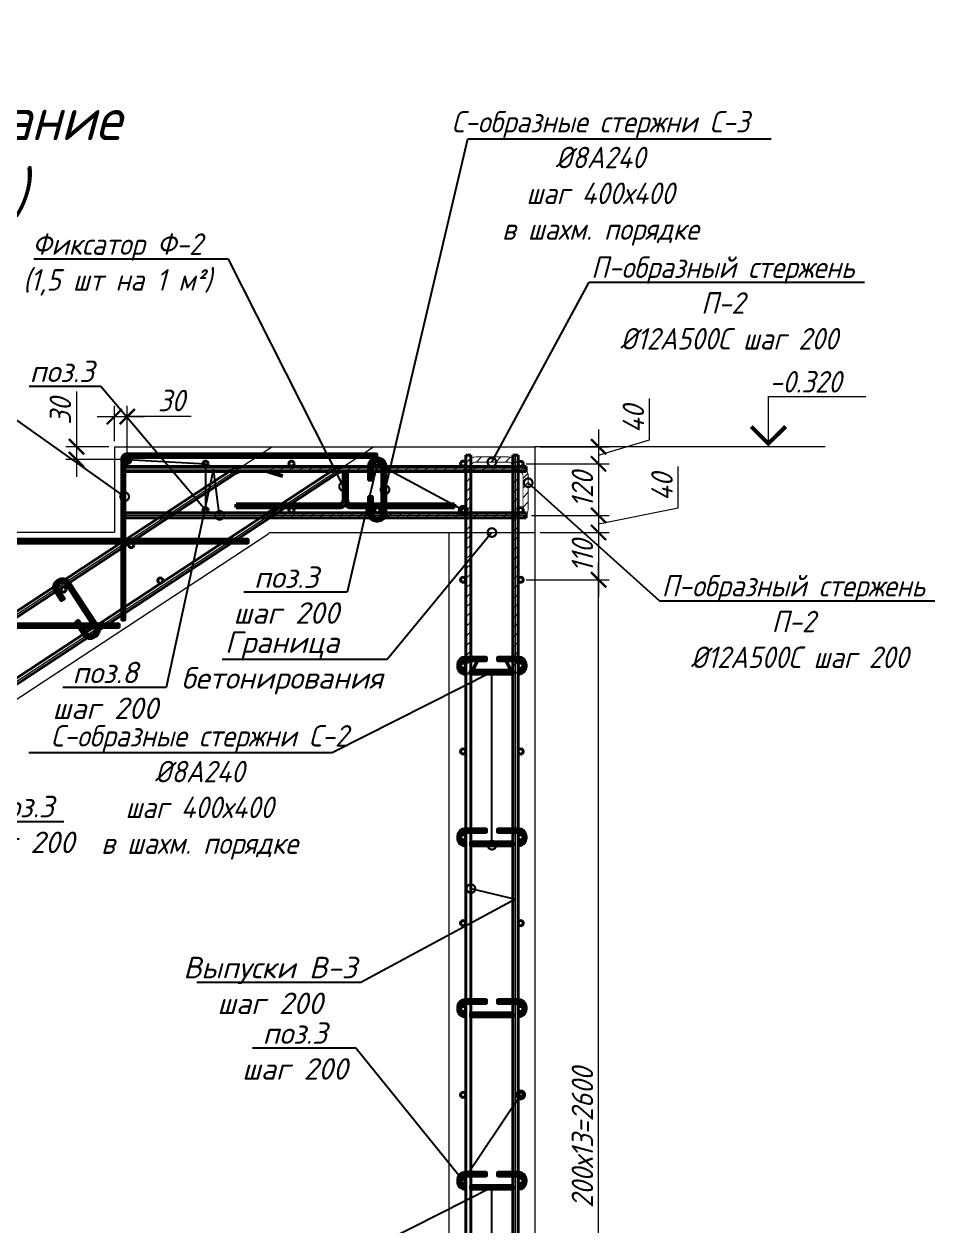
# Model space of a CAD drawing. Header units: millimetres. Extents: x 504091 to 2165846, y 135022 to 442887.
# Drawn here: x 1278577 to 1280698, y 236261 to 239061 of the extents above; entities that cross this region are included whole.
import ezdxf
from ezdxf import colors
from ezdxf.entities.mleader import LeaderData, LeaderLine
from ezdxf.math import Vec2, Vec3

# ---------------------------------------------------------------- set-up
doc = ezdxf.new("R2010")
doc.units = ezdxf.units.MM
doc.layers.get('Defpoints').update_dxf_attribs({"color": 255})
doc.layers.add('!Defpoints', color=255, linetype='Continuous', lineweight=5, plot=False)
for name, color, linetype, lineweight in [('Аннотация', 7, 'Continuous', 9), ('Арматура 12', 26, 'Continuous', 50), ('К_Арматура 8', 134, 'Continuous', 50), ('КР_Арматура 12', 174, 'Continuous', 40), ('Монолит тонкий', 204, 'Continuous', 9), ('Размер', 7, 'Continuous', 13), ('размеры', 7, 'Continuous', 9), ('Размеры КР', 164, 'Continuous', 9)]:
    doc.layers.add(name, color=color, linetype=linetype, lineweight=lineweight)
doc.layers.add('Контур', color=7, linetype='Continuous')
doc.styles.add('GOST 2.304_new', font='isocpeur.ttf', dxfattribs={"width": 0.9, "oblique": 15})
doc.linetypes.add('зигзаг', pattern='A,0.00254,-5.08,[131,ltypeshp.shx,S=5.08,R=0,X=-5.08,Y=0],-10.16,[131,ltypeshp.shx,S=5.08,R=180,X=5.08,Y=0],-5.08', length=20.32254)
doc.dimstyles.new('SPDS 1_20', dxfattribs={"dimscale": 20, "dimtxt": 2.5, "dimasz": 1.77, "dimexe": 1.25, "dimexo": 0.625, "dimtad": 1, "dimdec": 0, "dimrnd": 0.001, "dimtxsty": 'GOST 2.304_new', "dimblk": 'ARCHTICK', "dimcen": 2.5, "dimdle": 2, "dimclrt": 256, "dimadec": 0, "dimazin": 2, "dimtfac": 0.75, "dimtdec": 0, "dimtmove": 1, "dimatfit": 3, "dimfxl": 0, "dimtolj": 1, "dimlwd": 9, "dimlwe": 9, "dimarcsym": 0})

# ---------------------------------------------------------------- blocks, each defined once
blk = doc.blocks.new('_DotSmall')
at = {"color": 0, "linetype": 'ByBlock', "lineweight": 35, "const_width": 0.5}
blk.add_lwpolyline([(-0.0625, 0, 1), (0.0625, 0, 1)], format="xyb", close=True, dxfattribs=at)
blk = doc.blocks.new('_ArchTick')
at = {"color": 0, "linetype": 'ByBlock', "const_width": 0.15}
blk.add_lwpolyline([(-0.5, -0.5), (0.5, 0.5)], dxfattribs=at)
blk = doc.blocks.new('*D2934')
at = {"layer": 'Defpoints', "color": 0, "lineweight": 20, "transparency": 16777216}
for p in [(1278817.1, 238146.3), (1278787.1, 238076.3), (1278817.1, 238046.3)]:
    blk.add_point(p, dxfattribs=at)
at = {"layer": 'Контур', "color": 0, "lineweight": 9, "transparency": 16777216}
for p, q in [((1278787.1, 238088.8), (1278787.1, 238171.3)), ((1278817.1, 238058.8), (1278817.1, 238171.3)), ((1278747.1, 238146.3), (1278857.1, 238146.3)), ((1278966.1, 238146.3), (1278817.1, 238146.3))]:
    blk.add_line(p, q, dxfattribs=at)
at = {"layer": 'Контур', "color": 0, "lineweight": 9, "transparency": 16777216, "xscale": 35.4, "yscale": 35.4, "zscale": 35.4, "rotation": 180}
blk.add_blockref('_ArchTick', (1278787.1, 238146.3), dxfattribs=at)
at = {"layer": 'Контур', "color": 0, "lineweight": 9, "transparency": 16777216, "xscale": 35.4, "yscale": 35.4, "zscale": 35.4}
blk.add_blockref('_ArchTick', (1278817.1, 238146.3), dxfattribs=at)
at = {"layer": 'Контур', "lineweight": 20, "transparency": 16777216, "insert": (1278919.9, 238183.8), "char_height": 50, "attachment_point": 5, "style": 'GOST 2.304_new'}
blk.add_mtext('\\A1;30', dxfattribs=at)
blk = doc.blocks.new('*D2935')
at = {"layer": 'Defpoints', "color": 0, "lineweight": 20, "transparency": 16777216}
for p in [(1278787.1, 238076.3), (1278698.8, 238046.3), (1278817.1, 238046.3)]:
    blk.add_point(p, dxfattribs=at)
at = {"layer": 'Контур', "color": 0, "lineweight": 9, "transparency": 16777216}
for p, q in [((1278698.8, 238204.8), (1278698.8, 238076.3)), ((1278698.8, 238116.3), (1278698.8, 238006.3)), ((1278774.6, 238076.3), (1278673.8, 238076.3)), ((1278804.6, 238046.3), (1278673.8, 238046.3))]:
    blk.add_line(p, q, dxfattribs=at)
at = {"layer": 'Контур', "color": 0, "lineweight": 9, "transparency": 16777216, "xscale": 35.4, "yscale": 35.4, "zscale": 35.4}
for p, rotation in [((1278698.8, 238076.3), 90), ((1278698.8, 238046.3), 270)]:
    blk.add_blockref('_ArchTick', p, dxfattribs=dict(at, rotation=rotation))
at = {"layer": 'Контур', "lineweight": 20, "transparency": 16777216, "insert": (1278661.3, 238158.6), "char_height": 50, "attachment_point": 5, "rotation": 90, "style": 'GOST 2.304_new'}
blk.add_mtext('\\A1;30', dxfattribs=at)
blk = doc.blocks.new('A$C22cdb02d')
at = {"layer": 'К_Арматура 8', "ltscale": 40}
for p, q in [((241.9, 72), (241.9, 10)), ((249.9, 72), (249.9, 10)), ((-8.1, 0), (231.9, 0)), ((-8.1, 0), (-8.1, -8)), ((-8.1, -8), (231.9, -8)), ((499.9, 0), (259.9, 0)), ((499.9, -8), (259.9, -8)), ((499.9, 0), (499.9, -8))]:
    blk.add_line(p, q, dxfattribs=at)
for centre, radius, start, end in [((245.9, 72), 4, 0, 180), ((231.9, 10), 10, 270, 0), ((231.9, 10), 18, 270, 0), ((259.9, 10), 10, 180, 270), ((259.9, 10), 18, 218.9424, 270)]:
    blk.add_arc(centre, radius, start, end, dxfattribs=at)
blk = doc.blocks.new('*D2951')
at = {"layer": 'Defpoints', "color": 0, "lineweight": 20, "transparency": 16777216}
for p in [(1279733.5, 237766.3), (1279914.8, 237766.3), (1279733.5, 235166.3)]:
    blk.add_point(p, dxfattribs=at)
at = {"layer": 'Контур', "color": 0, "lineweight": 9, "transparency": 16777216}
for p, q in [((1279914.8, 235126.3), (1279914.8, 237806.3)), ((1279746, 237766.3), (1279939.8, 237766.3)), ((1279746, 235166.3), (1279939.8, 235166.3))]:
    blk.add_line(p, q, dxfattribs=at)
at = {"layer": 'Контур', "color": 0, "lineweight": 9, "transparency": 16777216, "xscale": 35.4, "yscale": 35.4, "zscale": 35.4}
for p, rotation in [((1279914.8, 237766.3), 90), ((1279914.8, 235166.3), 270)]:
    blk.add_blockref('_ArchTick', p, dxfattribs=dict(at, rotation=rotation))
at = {"layer": 'Контур', "lineweight": 20, "transparency": 16777216, "insert": (1279877.3, 236466.3), "char_height": 50, "attachment_point": 5, "rotation": 90, "style": 'GOST 2.304_new'}
blk.add_mtext('\\A1;200х13=2600', dxfattribs=at)
blk = doc.blocks.new('*D2999')
at = {"layer": 'Defpoints', "color": 0, "lineweight": 20, "transparency": 16777216}
for p in [(1279766.5, 238076.3), (1279733.5, 238036.3), (1279914.8, 238036.3)]:
    blk.add_point(p, dxfattribs=at)
at = {"layer": 'Контур', "color": 0, "lineweight": 9, "transparency": 16777216}
for p, q in [((1280033.6, 238092), (1280033.6, 238188.9)), ((1279914.8, 238116.3), (1279914.8, 237996.3)), ((1279779, 238076.3), (1279939.8, 238076.3)), ((1279914.8, 238056.3), (1280033.6, 238092)), ((1279746, 238036.3), (1279939.8, 238036.3))]:
    blk.add_line(p, q, dxfattribs=at)
at = {"layer": 'Контур', "color": 0, "lineweight": 9, "transparency": 16777216, "xscale": 35.4, "yscale": 35.4, "zscale": 35.4}
for p, rotation in [((1279914.8, 238076.3), 90), ((1279914.8, 238036.3), 270)]:
    blk.add_blockref('_ArchTick', p, dxfattribs=dict(at, rotation=rotation))
at = {"layer": 'Контур', "lineweight": 20, "transparency": 16777216, "insert": (1279996.1, 238140.4), "char_height": 50, "attachment_point": 5, "rotation": 90, "style": 'GOST 2.304_new'}
blk.add_mtext('\\A1;40', dxfattribs=at)
blk = doc.blocks.new('*D3000')
at = {"layer": 'Defpoints', "color": 0, "lineweight": 20, "transparency": 16777216}
for p in [(1279733.5, 238036.3), (1279746.5, 237916.3), (1279914.8, 237916.3)]:
    blk.add_point(p, dxfattribs=at)
at = {"layer": 'Контур', "color": 0, "lineweight": 9, "transparency": 16777216}
for p, q in [((1279914.8, 238076.3), (1279914.8, 237876.3)), ((1279746, 238036.3), (1279939.8, 238036.3)), ((1279759, 237916.3), (1279939.8, 237916.3))]:
    blk.add_line(p, q, dxfattribs=at)
at = {"layer": 'Контур', "color": 0, "lineweight": 9, "transparency": 16777216, "xscale": 35.4, "yscale": 35.4, "zscale": 35.4}
for p, rotation in [((1279914.8, 238036.3), 90), ((1279914.8, 237916.3), 270)]:
    blk.add_blockref('_ArchTick', p, dxfattribs=dict(at, rotation=rotation))
at = {"layer": 'Контур', "lineweight": 20, "transparency": 16777216, "insert": (1279877.3, 237976.3), "char_height": 50, "attachment_point": 5, "rotation": 90, "style": 'GOST 2.304_new'}
blk.add_mtext('\\A1;120', dxfattribs=at)
blk = doc.blocks.new('*D3001')
at = {"layer": 'Defpoints', "color": 0, "lineweight": 20, "transparency": 16777216}
for p in [(1279746.5, 237916.3), (1279778, 237876.3), (1279914.8, 237876.3)]:
    blk.add_point(p, dxfattribs=at)
at = {"layer": 'Контур', "color": 0, "lineweight": 9, "transparency": 16777216}
for p, q in [((1280100.2, 237933.6), (1280100.2, 238030.5)), ((1279914.8, 237956.3), (1279914.8, 237836.3)), ((1279759, 237916.3), (1279939.8, 237916.3)), ((1279914.8, 237896.3), (1280100.2, 237933.6)), ((1279790.5, 237876.3), (1279939.8, 237876.3))]:
    blk.add_line(p, q, dxfattribs=at)
at = {"layer": 'Контур', "color": 0, "lineweight": 9, "transparency": 16777216, "xscale": 35.4, "yscale": 35.4, "zscale": 35.4}
for p, rotation in [((1279914.8, 237916.3), 90), ((1279914.8, 237876.3), 270)]:
    blk.add_blockref('_ArchTick', p, dxfattribs=dict(at, rotation=rotation))
at = {"layer": 'Контур', "lineweight": 20, "transparency": 16777216, "insert": (1280062.7, 237982), "char_height": 50, "attachment_point": 5, "rotation": 90, "style": 'GOST 2.304_new'}
blk.add_mtext('\\A1;40', dxfattribs=at)
blk = doc.blocks.new('*D3002')
at = {"layer": 'Defpoints', "color": 0, "lineweight": 20, "transparency": 16777216}
for p in [(1279766.5, 237876.3), (1279800.5, 237766.3), (1279914.8, 237766.3)]:
    blk.add_point(p, dxfattribs=at)
at = {"layer": 'Контур', "color": 0, "lineweight": 9, "transparency": 16777216}
for p, q in [((1279914.8, 237916.3), (1279914.8, 237726.3)), ((1279779, 237876.3), (1279939.8, 237876.3)), ((1279813, 237766.3), (1279939.8, 237766.3))]:
    blk.add_line(p, q, dxfattribs=at)
at = {"layer": 'Контур', "color": 0, "lineweight": 9, "transparency": 16777216, "xscale": 35.4, "yscale": 35.4, "zscale": 35.4}
for p, rotation in [((1279914.8, 237876.3), 90), ((1279914.8, 237766.3), 270)]:
    blk.add_blockref('_ArchTick', p, dxfattribs=dict(at, rotation=rotation))
at = {"layer": 'Контур', "lineweight": 20, "transparency": 16777216, "insert": (1279877.3, 237821.3), "char_height": 50, "attachment_point": 5, "rotation": 90, "style": 'GOST 2.304_new'}
blk.add_mtext('\\A1;110', dxfattribs=at)

msp = doc.modelspace()

# ---------------------------------------------------------------- hatches: boundary and pattern name
at = {"layer": 'Размер', "lineweight": 13, "transparency": 33554687}
h = msp.add_hatch(dxfattribs=at)
h.set_pattern_fill('ANSI31', color=256, scale=5)
h.set_pattern_definition([(45, (115835.445, 7540.987), (-11.22532015, 11.22532015), [])])
edge = h.paths.add_edge_path()
edge.add_line((1279704.279, 238052.435), (1279628.4838, 238052.435))
edge.add_arc((1279628.4838, 238030.535), 21.9, 90, 180)
edge.add_line((1279606.5838, 238030.535), (1279605.2412, 237546.3329))
edge.add_line((1279605.2412, 237546.3329), (1279617.2412, 237546.3057))
edge.add_line((1279617.2412, 237546.3057), (1279618.5838, 238030.535))
edge.add_arc((1279628.4838, 238030.535), 9.9, 90, 180, ccw=False)
edge.add_line((1279628.4838, 238040.435), (1279704.279, 238040.435))
edge.add_arc((1279704.279, 238030.535), 9.9, 0, 90, ccw=False)
edge.add_line((1279714.179, 238030.535), (1279715.2412, 237546.335))
edge.add_line((1279715.2412, 237546.335), (1279727.2412, 237546.3327))
edge.add_line((1279727.2412, 237546.3327), (1279726.179, 238030.535))
edge.add_arc((1279704.279, 238030.535), 21.9, 0, 90)
h = msp.add_hatch(dxfattribs=at)
h.set_pattern_fill('ANSI31', color=256, scale=5)
h.set_pattern_definition([(45, (117524.056, 7758.987), (-11.22532015, 11.22532015), [])])
edge = h.paths.add_edge_path()
edge.add_line((1279144.9098, 238030.0663), (1279729.1119, 238029.9393))
edge.add_arc((1279729.1119, 238008.0393), 21.9, 360, 450, ccw=False)
edge.add_line((1279751.0119, 238008.0393), (1279751.0119, 237932.2441))
edge.add_arc((1279729.1119, 237932.2441), 21.9, 270, 360, ccw=False)
edge.add_line((1279729.1119, 237910.3441), (1279144.9098, 237910.3441))
edge.add_line((1279144.9098, 237910.3441), (1279144.9098, 237922.3441))
edge.add_line((1279144.9098, 237922.3441), (1279729.1119, 237922.3441))
edge.add_arc((1279729.1119, 237932.2441), 9.9, 270, 360)
edge.add_line((1279739.0119, 237932.2441), (1279739.0119, 238008.0393))
edge.add_arc((1279729.1119, 238008.0393), 9.9, 360, 450)
edge.add_line((1279729.1119, 238017.9393), (1279144.9098, 238018.0663))
edge.add_line((1279144.9098, 238018.0663), (1279144.9098, 238030.0663))

# ---------------------------------------------------------------- linework, layer by layer
at = {"layer": '!Defpoints', "lineweight": 15, "ltscale": 100}
for p, q in [((1278807.0874, 238024.3441), (1279746.5007, 238024.3441)), ((1279746.5007, 237916.3441), (1278807.0874, 237916.3441))]:
    msp.add_line(p, q, dxfattribs=at)
for points in [[(1274608.0874, 234856.6158, 0.414213562), (1274632.0874, 234880.6158), (1274632.0874, 235107.0122), (1279153.897, 238076.3338)], [(1275122.8384, 234856.6158, -0.414213562), (1275098.8384, 234880.6158), (1275098.8384, 235255.9759), (1279390.5344, 238076.3338)], [(1272387.0874, 234856.1307), (1279701.5007, 234856.1307, 0.414213562), (1279721.5007, 234876.1307), (1279721.5007, 238056.3338)]]:
    msp.add_lwpolyline(points, format="xyb", dxfattribs=at)
at = {"layer": 'Арматура 12', "lineweight": 53, "ltscale": 20}
for p, q in [((1279144.9098, 238018.3441), (1279178.7609, 238008.2698)), ((1279144.9098, 237922.3441), (1279177.5157, 237940.3346)), ((1279617.2412, 237546.306), (1279634.2315, 237580.771)), ((1279715.2412, 237546.3327), (1279698.5736, 237578.6177))]:
    msp.add_line(p, q, dxfattribs=at)
for points in [[(1278817.0874, 238052.3338), (1279397.8937, 238052.3338), (1279397.8937, 238058.3338), (1278815.0874, 238058.3338, 0.414213562), (1278805.0874, 238048.3338), (1278805.0874, 237674.0109), (1278811.0874, 237674.0109), (1278811.0874, 238046.3338)], [(1279411.3415, 238030.3441, 0.47562841), (1279401.0381, 238042.8615), (1279397.1928, 238042.8615, 0.414213562), (1279386.6928, 238032.3615), (1279386.6928, 237999.321), (1279380.6928, 237999.321), (1279380.6928, 238032.3615, -0.414213562), (1279397.1928, 238048.8615), (1279401.0381, 238048.8615, -0.450483028), (1279417.4318, 238030.3441, -0.242110317)], [(1279417.5381, 237921.9576), (1279417.5381, 237920.2015, -0.414213562), (1279401.0381, 237903.7015), (1279397.1928, 237903.7015, -0.414213562), (1279380.6928, 237920.2015), (1279380.6928, 237959.1314), (1279386.6928, 237959.1314), (1279386.6928, 237920.2015, 0.414213562), (1279397.1928, 237909.7015), (1279401.0381, 237909.7015, 0.414213562), (1279411.5381, 237920.2015), (1279411.5381, 237921.9576)], [(1278517.0874, 237853.3338), (1279097.8937, 237853.3338), (1279097.8937, 237859.3338), (1278515.0874, 237859.3338, 0.414213562), (1278505.0874, 237849.3338), (1278505.0874, 237475.0109), (1278511.0874, 237475.0109), (1278511.0874, 237847.3338)], [(1278674.5456, 237758.4542, 0.385584486), (1278661.2237, 237760.1567), (1278658.0095, 237758.0461, 0.414213562), (1278654.9961, 237743.5058), (1278669.0781, 237721.7917), (1278664.0628, 237718.4983), (1278649.9808, 237740.2124, -0.414213562), (1278654.7161, 237763.0614), (1278657.9303, 237765.1721, -0.394921318), (1278679.5582, 237761.7518, -0.242110317)], [(1278217.0874, 237656.3338), (1278797.8937, 237656.3338), (1278797.8937, 237662.3338), (1278215.0874, 237662.3338, 0.414213562), (1278205.0874, 237652.3338), (1278205.0874, 237278.0109), (1278211.0874, 237278.0109), (1278211.0874, 237650.3338)], [(1278746.7675, 237659.4102), (1278747.7314, 237657.9423, -0.414213562), (1278742.9961, 237635.0933), (1278739.7819, 237632.9826, -0.414213562), (1278716.9329, 237637.7179), (1278697.8111, 237667.012), (1278702.8264, 237670.3054), (1278721.9482, 237641.0113, 0.414213562), (1278736.4885, 237637.9979), (1278739.7027, 237640.1086, 0.414213562), (1278742.7161, 237654.6489), (1278741.7521, 237656.1168)], [(1279605.5007, 237554.0168, -0.460305877), (1279593.5007, 237564.4112), (1279593.5007, 237568.2565, -0.414213562), (1279604.0007, 237578.7565), (1279652.9163, 237578.7565), (1279652.9163, 237584.7565), (1279604.0007, 237584.7565, 0.414213562), (1279587.5007, 237568.2565), (1279587.5007, 237564.4112, 0.441038441), (1279605.5007, 237547.9624, 0.242110317)], [(1279727.5007, 237547.9112), (1279729.0007, 237547.9112, 0.414213562), (1279745.5007, 237564.4112), (1279745.5007, 237568.2565, 0.414213562), (1279729.0007, 237584.7565), (1279680.0708, 237584.7565), (1279680.0708, 237578.7565), (1279729.0007, 237578.7565, -0.414213562), (1279739.5007, 237568.2565), (1279739.5007, 237564.4112, -0.414213562), (1279729.0007, 237553.9112), (1279727.5007, 237553.9112)], [(1279605.5007, 237154.0168, -0.460305877), (1279593.5007, 237164.4112), (1279593.5007, 237168.2565, -0.414213562), (1279604.0007, 237178.7565), (1279652.9163, 237178.7565), (1279652.9163, 237184.7565), (1279604.0007, 237184.7565, 0.414213562), (1279587.5007, 237168.2565), (1279587.5007, 237164.4112, 0.441038441), (1279605.5007, 237147.9624, 0.242110317)], [(1279727.5007, 237147.9112), (1279729.0007, 237147.9112, 0.414213562), (1279745.5007, 237164.4112), (1279745.5007, 237168.2565, 0.414213562), (1279729.0007, 237184.7565), (1279680.0708, 237184.7565), (1279680.0708, 237178.7565), (1279729.0007, 237178.7565, -0.414213562), (1279739.5007, 237168.2565), (1279739.5007, 237164.4112, -0.414213562), (1279729.0007, 237153.9112), (1279727.5007, 237153.9112)], [(1279605.5007, 236755.9506, -0.460305877), (1279593.5007, 236766.345), (1279593.5007, 236770.1903, -0.414213562), (1279604.0007, 236780.6903), (1279652.9163, 236780.6903), (1279652.9163, 236786.6903), (1279604.0007, 236786.6903, 0.414213562), (1279587.5007, 236770.1903), (1279587.5007, 236766.345, 0.441038441), (1279605.5007, 236749.8962, 0.242110317)], [(1279727.5007, 236749.845), (1279729.0007, 236749.845, 0.414213562), (1279745.5007, 236766.345), (1279745.5007, 236770.1903, 0.414213562), (1279729.0007, 236786.6903), (1279680.0708, 236786.6903), (1279680.0708, 236780.6903), (1279729.0007, 236780.6903, -0.414213562), (1279739.5007, 236770.1903), (1279739.5007, 236766.345, -0.414213562), (1279729.0007, 236755.845), (1279727.5007, 236755.845)], [(1279605.5007, 236354.0168, -0.460305877), (1279593.5007, 236364.4112), (1279593.5007, 236368.2565, -0.414213562), (1279604.0007, 236378.7565), (1279652.9163, 236378.7565), (1279652.9163, 236384.7565), (1279604.0007, 236384.7565, 0.414213562), (1279587.5007, 236368.2565), (1279587.5007, 236364.4112, 0.441038441), (1279605.5007, 236347.9624, 0.242110317)], [(1279727.5007, 236347.9112), (1279729.0007, 236347.9112, 0.414213562), (1279745.5007, 236364.4112), (1279745.5007, 236368.2565, 0.414213562), (1279729.0007, 236384.7565), (1279680.0708, 236384.7565), (1279680.0708, 236378.7565), (1279729.0007, 236378.7565, -0.414213562), (1279739.5007, 236368.2565), (1279739.5007, 236364.4112, -0.414213562), (1279729.0007, 236353.9112), (1279727.5007, 236353.9112)]]:
    msp.add_lwpolyline(points, format="xyb", dxfattribs=at)
for points in [[(1279727.2412, 237546.3327, 2, 2, 0), (1279726.179, 238030.535, 2, 2, 0.414213562), (1279704.279, 238052.435, 2, 2, 0), (1279628.4838, 238052.435, 2, 2, 0.414213562), (1279606.5838, 238030.535, 2, 2, 0), (1279605.2412, 237546.3329, 2, 2, 0), (1279617.2412, 237546.306, 2, 2, 0), (1279618.5838, 238030.535, 2, 2, -0.414213562), (1279628.4838, 238040.435, 2, 2, 0), (1279704.279, 238040.435, 2, 2, -0.414213562), (1279714.179, 238030.535, 2, 2, 0), (1279715.2412, 237546.3327, 0, 0, 0)], [(1279144.9098, 238030.3441, 2, 2, 0), (1279729.1119, 238029.9393, 2, 2, -0.414213562), (1279751.0119, 238008.0393, 2, 2, 0), (1279751.0119, 237932.2441, 2, 2, -0.414213562), (1279729.1119, 237910.3441, 2, 2, 0), (1279144.9098, 237910.3441, 2, 2, 0), (1279144.9098, 237922.3441, 2, 2, 0), (1279729.1119, 237922.3441, 2, 2, 0.414213562), (1279739.0119, 237932.2441, 2, 2, 0), (1279739.0119, 238008.0393, 2, 2, 0.414213562), (1279729.1119, 238017.9393, 2, 2, 0), (1279144.9098, 238018.3441, 0, 0, 0)]]:
    msp.add_lwpolyline(points, format="xyseb", close=True, dxfattribs=at)
for points in [[(1279411.5381, 237922.3441), (1279411.5381, 238029.9576), (1279417.5381, 238029.9576), (1279417.5381, 237922.3441)], [(1278741.8468, 237655.965), (1278674.5456, 237758.4542)], [(1278679.5582, 237761.7518), (1278746.861, 237659.2602)]]:
    msp.add_lwpolyline(points, dxfattribs=at)
for points in [[(1279715.5007, 237553.9112), (1279617.5007, 237553.9112), (1279617.5007, 237547.9112), (1279715.5007, 237547.9112)], [(1279715.5007, 237153.9112), (1279617.5007, 237153.9112), (1279617.5007, 237147.9112), (1279715.5007, 237147.9112)], [(1279715.5007, 236755.845), (1279617.5007, 236755.845), (1279617.5007, 236749.845), (1279715.5007, 236749.845)], [(1279715.5007, 236353.9112), (1279617.5007, 236353.9112), (1279617.5007, 236347.9112), (1279715.5007, 236347.9112)]]:
    msp.add_lwpolyline(points, close=True, dxfattribs=at)
msp.add_circle((1278817.0874, 238046.3338), 6, dxfattribs=at)
at = {"layer": 'КР_Арматура 12', "ltscale": 12}
for p, q in [((1279605.5007, 238056.3338), (1279617.5007, 238056.3338)), ((1279715.5007, 238056.3338), (1279727.5007, 238056.3338)), ((1274635.1094, 235116.1747), (1279067.9325, 238027.0618)), ((1274890.682, 235126.3622), (1279304.6269, 238027.058)), ((1278807.0874, 238030.3441), (1278807.0874, 238018.3441)), ((1278807.0874, 238030.3441), (1279746.5007, 238030.3441)), ((1279746.5007, 238018.3441), (1279746.5007, 238030.3441)), ((1274647.1094, 235109.6987), (1279071.5203, 238015.0618)), ((1275113.8543, 235258.6642), (1279308.217, 238015.058)), ((1278807.0874, 238018.3441), (1279746.5007, 238018.3441)), ((1279746.5007, 237922.3441), (1278807.0874, 237922.3441)), ((1278807.0874, 237922.3441), (1278807.0874, 237910.3441)), ((1279746.5007, 237910.3441), (1278807.0874, 237910.3441)), ((1279746.5007, 237910.3441), (1279746.5007, 237922.3441))]:
    msp.add_line(p, q, dxfattribs=at)
for points in [[(1272387.0874, 234850.1307), (1279707.5007, 234850.1307, 0.414213562), (1279727.5007, 234870.1307), (1279727.5007, 238056.3338)], [(1274631.6715, 234862.1307), (1279695.5007, 234862.1307, 0.414213562), (1279715.5007, 234882.1307), (1279715.5007, 238056.3338)], [(1279211.5007, 234862.1307), (1279585.5007, 234862.1307, 0.414213562), (1279605.5007, 234882.1307), (1279605.5007, 238056.3338)], [(1279211.5007, 234850.1307), (1279597.5007, 234850.1307, 0.414213562), (1279617.5007, 234870.1307), (1279617.5007, 238056.3338)]]:
    msp.add_lwpolyline(points, format="xyb", dxfattribs=at)
for centre in [(1278999.5318, 238036.7305), (1279199.5318, 238036.7305), (1279399.5318, 238036.7305), (1279599.5318, 238036.7305), (1279733.4996, 238036.3441), (1278999.5318, 237928.3441), (1279199.5318, 237928.3441), (1279399.5318, 237928.3441), (1279599.5318, 237928.3441), (1279733.4996, 237928.3441), (1278826.4184, 237846.9373), (1278894.1362, 237764.4769), (1279599.5007, 237766.3338), (1279733.5007, 237766.3338), (1278668.6463, 237743.4973), (1278720.2123, 237650.1801), (1279599.5007, 237566.3338), (1279733.5007, 237566.3338), (1279599.5007, 237366.3338), (1279733.5007, 237366.3338), (1279599.5007, 237166.3338), (1279733.5007, 237166.3338), (1279599.5007, 236966.3338), (1279733.5007, 236966.3338), (1279599.5007, 236766.3338), (1279733.5007, 236766.3338), (1279599.5007, 236566.3338), (1279733.5007, 236566.3338), (1279599.5007, 236366.3338), (1279733.5007, 236366.3338)]:
    msp.add_circle(centre, 6, dxfattribs=at)
for centre, end in [((1279078.9105, 238010.3441), 123.2915716), ((1279315.6107, 238010.3441), 123.3115683), ((1279082.4983, 237998.3441), 123.2915716), ((1279319.2008, 237998.3441), 123.3115683)]:
    msp.add_arc(centre, 20, 90, end, dxfattribs=at)
at = {"layer": 'Монолит тонкий', "lineweight": 13, "ltscale": 100}
for p, q in [((1278787.0874, 238076.3338), (1279766.5007, 238076.3338)), ((1278787.0874, 238076.3338), (1278787.0874, 237877.3338)), ((1279766.5007, 238076.3338), (1279766.5007, 235116.3338)), ((1275143.8384, 235243.6672), (1279146.8841, 237874.3338)), ((1279146.8841, 237876.3338), (1279566.5007, 237876.3338)), ((1279566.5007, 237876.3338), (1279566.5007, 235116.3338))]:
    msp.add_line(p, q, dxfattribs=at)
msp.add_lwpolyline([(1275487.0874, 235907.3338), (1275787.0874, 235907.3338), (1275787.0874, 236104.3338), (1276087.0874, 236104.3338), (1276087.0874, 236301.3338), (1276387.0874, 236301.3338), (1276387.0874, 236498.3338), (1276687.0874, 236498.3338), (1276687.0874, 236695.3338), (1276987.0874, 236695.3338), (1276987.0874, 236892.3338), (1277287.0874, 236892.3338), (1277287.0874, 237089.3338), (1277587.0874, 237089.3338), (1277587.0874, 237286.3338), (1277887.0874, 237286.3338), (1277887.0874, 237483.3338), (1278187.0874, 237483.3338), (1278187.0874, 237680.3338), (1278487.0874, 237680.3338), (1278487.0874, 237877.3338), (1278787.0874, 237877.3338)], dxfattribs=at)
at = {"layer": 'размеры', "ltscale": 50}
msp.add_line((1279766.5007, 238076.5267), (1280442.652, 238076.5267), dxfattribs=at)
msp.add_lwpolyline([(1280310.5127, 238076.5267), (1280310.5127, 238193.4482), (1280537.3613, 238193.4482)], dxfattribs=at)
at = {"layer": 'размеры', "ltscale": 50, "const_width": 9.6}
msp.add_lwpolyline([(1280350.5127, 238123.315), (1280310.5127, 238083.315), (1280270.5127, 238123.315)], dxfattribs=at)
at = {"layer": 'Размеры КР', "linetype": 'зигзаг', "lineweight": 20}
msp.add_line((1279566.5007, 237876.3338), (1279766.5007, 237876.3338), dxfattribs=at)

# ---------------------------------------------------------------- block references
at = {"layer": 'Контур', "lineweight": 20}
msp.add_blockref('A$C22cdb02d', (1279079.0755, 237942.3441), dxfattribs=at)

# ---------------------------------------------------------------- texts
at = {"layer": 'Аннотация', "lineweight": 9, "insert": (1277520.4763, 239060.8564), "char_height": 100, "attachment_point": 1, "line_spacing_factor": 1.022766, "style": 'GOST 2.304_new'}
msp.add_mtext_dynamic_manual_height_columns('\\pi809.54186;1-1\\P\\pi521.54186;Армирование  \\P\\pi652.7277;(М 1:20)', width=1780.878636, gutter_width=1000, heights=[793.4837], dxfattribs=at)
at = {"layer": 'размеры', "ltscale": 50, "style": 'GOST 2.304_new', "oblique": 15, "width": 0.9}
msp.add_text('-0.320', height=50, dxfattribs=at).set_placement((1280312.4112, 238202.4375))

# ---------------------------------------------------------------- dimensions: what is measured, and where the dimension line sits
at = {"layer": 'Контур', "lineweight": 20}
dim = msp.add_linear_dim(base=(1278817.0874, 238146.2919), p1=(1278787.0874, 238076.3338), p2=(1278817.0874, 238046.3338), dimstyle='SPDS 1_20', dxfattribs=at)
dim.commit()
dim.dimension.update_dxf_attribs({"geometry": '*D2934', "text_midpoint": (1278919.8817, 238160.7387), "dimtype": 160})
for base, p1, p2, picture, middle in [((1278698.7858, 238046.3338), (1278787.0874, 238076.3338), (1278817.0874, 238046.3338), '*D2935', (1278685.2053, 238158.5797)), ((1279914.8492, 237876.3338), (1279746.5007, 237916.3441), (1279778.0078, 237876.3338), '*D3001', (1280100.1629, 237946.0795))]:
    dim = msp.add_linear_dim(base=base, p1=p1, p2=p2, angle=90, dimstyle='SPDS 1_20', dxfattribs=at)
    dim.commit()
    dim.dimension.update_dxf_attribs({"geometry": picture, "text_midpoint": middle, "dimtype": 160})
for base, p1, p2, picture, middle in [((1279914.8492, 238036.3441), (1279766.5007, 238076.3338), (1279733.4996, 238036.3441), '*D2999', (1279996.0992, 238104.464)), ((1279914.8492, 237916.3441), (1279733.4996, 238036.3441), (1279746.5007, 237916.3441), '*D3000', (1279877.3492, 237976.3441)), ((1279914.8492, 237766.3338), (1279766.5007, 237876.3338), (1279800.4647, 237766.3338), '*D3002', (1279877.3492, 237821.3338))]:
    dim = msp.add_linear_dim(base=base, p1=p1, p2=p2, angle=90, dimstyle='SPDS 1_20', dxfattribs=at)
    dim.commit()
    dim.dimension.update_dxf_attribs({"geometry": picture, "text_midpoint": middle})
dim = msp.add_linear_dim(base=(1279914.8492, 237766.3338), p1=(1279733.4629, 235166.3338), p2=(1279733.5007, 237766.3338), angle=90, text='200х13=<>', dimstyle='SPDS 1_20', dxfattribs=at)
dim.commit()
dim.dimension.update_dxf_attribs({"geometry": '*D2951', "text_midpoint": (1279877.3492, 236466.3338)})

# ---------------------------------------------------------------- leaders
at = {"layer": 'Размер', "ltscale": 20}
ml = msp.add_multileader_mtext('Standard', dxfattribs=at)
ml.set_content('\\A1;С-образные стержни С-3 %%C8А240\\Pшаг 400х400\\Pв шахм. порядке ', color=256, style='GOST 2.304_new')
ml.set_leader_properties()
ml.set_arrow_properties(name='DOTSMALL')
ml.build(insert=Vec2(0, 0))
ml.multileader.update_dxf_attribs({"text_left_attachment_type": 6, "text_right_attachment_type": 6, "arrow_head_size": 40})
ctx = ml.context
ctx.base_point, ctx.char_height, ctx.arrow_head_size, ctx.landing_gap_size, ctx.plane_origin = Vec3(1279618.1449, 238793.3143), 50, 40, 0, Vec3(1277070.9593, 269096.2316)
ctx.left_attachment, ctx.right_attachment, ctx.text_align_type = 6, 6, 1
notes = []
notes.append((ctx, [(1, (1, 1, 0), (1279610.1449, 238793.3143), (1, 0), 8, [(1, [(1279417.5381, 237976.1508)], 0, [])])]))
ctx.mtext.insert, ctx.mtext.rotation, ctx.mtext.width, ctx.mtext.alignment, ctx.mtext.flow_direction = Vec3(1279919.0872, 238858.3143), 6.283185307, 691.770084, 2, 5
ml = msp.add_multileader_mtext('Standard', dxfattribs=at)
ml.set_content('\\A1;Фиксатор Ф-2 \\P(1,5 шт на 1 м²)', color=256, style='GOST 2.304_new')
ml.set_leader_properties()
ml.set_arrow_properties(name='DOTSMALL')
ml.build(insert=Vec2(0, 0))
ml.multileader.update_dxf_attribs({"text_left_attachment_type": 6, "text_right_attachment_type": 6, "arrow_head_size": 40})
ctx = ml.context
ctx.base_point, ctx.char_height, ctx.arrow_head_size, ctx.landing_gap_size, ctx.plane_origin = Vec3(1278543.0148, 238513.2042), 50, 40, 0, Vec3(1279499.5619, 267059.231)
ctx.left_attachment, ctx.right_attachment, ctx.text_align_type = 6, 6, 1
notes.append((ctx, [(1, (1, 1, 0), (1279052.7328, 238513.2042), (-1, 0), 8, [(1, [(1279320.9319, 237983.3471)], 0, [])])]))
ctx.mtext.insert, ctx.mtext.width, ctx.mtext.alignment, ctx.mtext.flow_direction = Vec3(1278793.8738, 238573.2042), 543.43425, 2, 5
ml = msp.add_multileader_mtext('Standard', dxfattribs=at)
ml.set_content('\\A1;П-образный стержень П-2\\P %%C12А500С шаг 200', color=256, style='GOST 2.304_new')
ml.set_leader_properties()
ml.set_arrow_properties(name='DOTSMALL')
ml.build(insert=Vec2(0, 0))
ml.multileader.update_dxf_attribs({"text_left_attachment_type": 6, "text_right_attachment_type": 6, "arrow_head_size": 40})
ctx = ml.context
ctx.base_point, ctx.char_height, ctx.arrow_head_size, ctx.landing_gap_size, ctx.plane_origin = Vec3(1279900.9071, 238459.3677), 50, 40, 0, Vec3(1277970.2792, 268041.6942)
ctx.left_attachment, ctx.right_attachment, ctx.text_align_type = 6, 6, 1
notes.append((ctx, [(1, (1, 1, 0), (1279892.9071, 238459.3677), (1, 0), 8, [(1, [(1279666.3814, 238040.435)], 0, [])])]))
ctx.mtext.insert, ctx.mtext.rotation, ctx.mtext.width, ctx.mtext.alignment, ctx.mtext.flow_direction = Vec3(1280204.4007, 238519.3677), 6.283185307, 627.027399, 2, 5
ml = msp.add_multileader_mtext('Standard', dxfattribs=at)
ml.set_content('\\A1;{\\W1;поз.3}', color=256, style='GOST 2.304_new')
ml.set_leader_properties()
ml.set_arrow_properties(name='DOTSMALL')
ml.build(insert=Vec2(0, 0))
ml.multileader.update_dxf_attribs({"text_left_attachment_type": 6, "text_right_attachment_type": 6, "dogleg_length": 4, "arrow_head_size": 40})
ctx = ml.context
ctx.base_point, ctx.char_height, ctx.arrow_head_size, ctx.landing_gap_size, ctx.plane_origin = Vec3(1278582.3064, 238216.8498), 50, 40, 0, Vec3(1232757.2166, 529382.103)
ctx.left_attachment, ctx.right_attachment, ctx.text_align_type = 6, 6, 1
notes.append((ctx, [(0, (1, 1, 0), (1278755.5821, 238216.8498), (-1, 0), 8, [(2, [(1278817.0874, 238046.3338), (1278999.3298, 238036.7305), (1278999.5318, 237928.3441)], 0, [])])]))
ctx.mtext.insert, ctx.mtext.rotation, ctx.mtext.width, ctx.mtext.alignment, ctx.mtext.flow_direction = Vec3(1278664.9442, 238276.8498), 6.283185307, 511.854399, 2, 5
ml = msp.add_multileader_mtext('Standard', dxfattribs=at)
ml.set_content('\\A1;{\\W1;поз.6\\Pшаг 200}', color=256, style='GOST 2.304_new')
ml.set_leader_properties()
ml.set_arrow_properties(name='DOTSMALL')
ml.build(insert=Vec2(0, 0))
ml.multileader.update_dxf_attribs({"text_left_attachment_type": 6, "text_right_attachment_type": 6, "dogleg_length": 4, "arrow_head_size": 40})
ctx = ml.context
ctx.base_point, ctx.char_height, ctx.arrow_head_size, ctx.landing_gap_size, ctx.plane_origin = Vec3(1278229.3402, 238176.8655), 50, 40, 0, Vec3(1232720.503, 529246.5862)
ctx.left_attachment, ctx.right_attachment, ctx.text_align_type = 6, 6, 1
notes.append((ctx, [(0, (1, 1, 0), (1278505.1159, 238176.8655), (-1, 0), 8, [(0, [(1278811.0874, 237959.8938)], 0, [])])]))
ctx.mtext.insert, ctx.mtext.rotation, ctx.mtext.width, ctx.mtext.alignment, ctx.mtext.flow_direction = Vec3(1278363.2281, 238236.8655), 6.283185307, 511.854399, 2, 5
ml = msp.add_multileader_mtext('Standard', dxfattribs=at)
ml.set_content('\\A1;{\\W1;поз.3}', color=256, style='GOST 2.304_new')
ml.set_leader_properties()
ml.set_arrow_properties(name='DOTSMALL')
ml.build(insert=Vec2(0, 0))
ml.multileader.update_dxf_attribs({"text_left_attachment_type": 6, "text_right_attachment_type": 6, "dogleg_length": 4, "arrow_head_size": 40})
ctx = ml.context
ctx.base_point, ctx.char_height, ctx.arrow_head_size, ctx.landing_gap_size, ctx.plane_origin = Vec3(1278282.3064, 238017.8498), 50, 40, 0, Vec3(1232457.2166, 529183.103)
ctx.left_attachment, ctx.right_attachment, ctx.text_align_type = 6, 6, 1
notes.append((ctx, [(0, (1, 1, 0), (1278455.5821, 238017.8498), (-1, 0), 8, [(0, [(1278517.0874, 237847.3338)], 0, [])])]))
ctx.mtext.insert, ctx.mtext.rotation, ctx.mtext.width, ctx.mtext.alignment, ctx.mtext.flow_direction = Vec3(1278364.9442, 238077.8498), 6.283185307, 511.854399, 2, 5
ml = msp.add_multileader_mtext('Standard', dxfattribs=at)
ml.set_content('\\A1;{\\W1;поз.8\\Pшаг 200}', color=256, style='GOST 2.304_new')
ml.set_leader_properties()
ml.set_arrow_properties(name='DOTSMALL')
ml.build(insert=Vec2(0, 0))
ml.multileader.update_dxf_attribs({"text_left_attachment_type": 6, "text_right_attachment_type": 6, "dogleg_length": 4, "arrow_head_size": 40})
ctx = ml.context
ctx.base_point, ctx.char_height, ctx.arrow_head_size, ctx.landing_gap_size, ctx.plane_origin = Vec3(1278632.0604, 237515.3026), 50, 40, 0, Vec3(1234367.2026, 528569.2261)
ctx.left_attachment, ctx.right_attachment, ctx.text_align_type = 6, 6, 1
notes.append((ctx, [(0, (1, 1, 0), (1278907.8361, 237515.3026), (-1, 0), 8, [(0, [(1279032.148, 237916.3441), (1279018.3583, 238024.3441)], 0, [])])]))
ctx.mtext.insert, ctx.mtext.rotation, ctx.mtext.width, ctx.mtext.alignment, ctx.mtext.flow_direction = Vec3(1278765.9483, 237575.3026), 6.283185307, 511.854399, 2, 5
ml = msp.add_multileader_mtext('Standard', dxfattribs=at)
ml.set_content('\\A1;{\\W1;поз.3\\Pшаг 200}', color=256, style='GOST 2.304_new')
ml.set_leader_properties()
ml.set_arrow_properties(name='DOTSMALL')
ml.build(insert=Vec2(0, 0))
ml.multileader.update_dxf_attribs({"text_left_attachment_type": 6, "text_right_attachment_type": 6, "dogleg_length": 4, "arrow_head_size": 40})
ctx = ml.context
ctx.base_point, ctx.char_height, ctx.arrow_head_size, ctx.landing_gap_size, ctx.plane_origin = Vec3(1279053.5563, 237737.2138), 50, 40, 0, Vec3(1234201.2783, 528413.1829)
ctx.left_attachment, ctx.right_attachment, ctx.text_align_type = 6, 6, 1
notes.append((ctx, [(0, (1, 1, 0), (1279329.332, 237737.2138), (-1, 0), 8, [(0, [(1279599.5318, 237928.3441), (1279399.5318, 238036.7305)], 0, [])])]))
ctx.mtext.insert, ctx.mtext.rotation, ctx.mtext.width, ctx.mtext.alignment, ctx.mtext.flow_direction = Vec3(1279187.4442, 237797.2138), 6.283185307, 511.854399, 2, 5
ml = msp.add_multileader_mtext('Standard', dxfattribs=at)
ml.set_content('\\A1;П-образный стержень П-2\\P %%C12А500С шаг 200', color=256, style='GOST 2.304_new')
ml.set_leader_properties()
ml.set_arrow_properties(name='DOTSMALL')
ml.build(insert=Vec2(0, 0))
ml.multileader.update_dxf_attribs({"text_left_attachment_type": 6, "text_right_attachment_type": 6, "arrow_head_size": 40})
ctx = ml.context
ctx.base_point, ctx.char_height, ctx.arrow_head_size, ctx.landing_gap_size, ctx.plane_origin = Vec3(1280065.1313, 237717.4127), 50, 40, 0, Vec3(1277970.2908, 267888.6951)
ctx.left_attachment, ctx.right_attachment, ctx.text_align_type = 6, 6, 1
notes.append((ctx, [(1, (1, 1, 0), (1280057.1313, 237717.4127), (1, 0), 8, [(1, [(1279751.0119, 237992.307)], 0, [])])]))
ctx.mtext.insert, ctx.mtext.rotation, ctx.mtext.width, ctx.mtext.alignment, ctx.mtext.flow_direction = Vec3(1280368.625, 237777.4127), 6.283185307, 627.027399, 2, 5
ml = msp.add_multileader_mtext('Standard', dxfattribs=at)
ml.set_content('\\A1;{\\W1;Граница бетонирования}', color=256, style='GOST 2.304_new')
ml.set_leader_properties()
ml.set_arrow_properties(name='DOTSMALL')
ml.build(insert=Vec2(0, 0))
ml.multileader.update_dxf_attribs({"text_left_attachment_type": 6, "text_right_attachment_type": 6, "arrow_head_size": 40})
ctx = ml.context
ctx.base_point, ctx.char_height, ctx.arrow_head_size, ctx.landing_gap_size, ctx.plane_origin = Vec3(1278940.9956, 237580.9194), 50, 40, 0, Vec3(1256631.841, 383356.52)
ctx.left_attachment, ctx.right_attachment, ctx.text_align_type = 6, 6, 1
notes.append((ctx, [(0, (1, 1, 0), (1279422.393, 237580.9194), (-1, 0), 8, [(0, [(1279666.5007, 237876.3338)], 0, [])])]))
ctx.mtext.insert, ctx.mtext.rotation, ctx.mtext.width, ctx.mtext.alignment, ctx.mtext.flow_direction = Vec3(1279177.6943, 237645.9194), 6.283185307, 372.547677, 2, 5
ml = msp.add_multileader_mtext('Standard', dxfattribs=at)
ml.set_content('\\A1;С-образные стержни С-2 %%C8А240\\Pшаг 400х400\\Pв шахм. порядке ', color=256, style='GOST 2.304_new')
ml.set_leader_properties()
ml.set_arrow_properties(name='DOTSMALL')
ml.build(insert=Vec2(0, 0))
ml.multileader.update_dxf_attribs({"text_left_attachment_type": 6, "text_right_attachment_type": 6, "arrow_head_size": 40})
ctx = ml.context
ctx.base_point, ctx.char_height, ctx.arrow_head_size, ctx.landing_gap_size, ctx.plane_origin = Vec3(1278684.3846, 237362.7484), 50, 40, 0, Vec3(1275487.8009, 267502.3495)
ctx.left_attachment, ctx.right_attachment, ctx.text_align_type = 6, 6, 1
notes.append((ctx, [(0, (1, 1, 0), (1279294.2692, 237362.7484), (-1, 0), 8, [(1, [(1279666.5007, 237147.9112), (1279666.5007, 237550.9112)], 0, [])])]))
ctx.mtext.insert, ctx.mtext.rotation, ctx.mtext.width, ctx.mtext.alignment, ctx.mtext.flow_direction = Vec3(1278985.3269, 237427.7484), 6.283185307, 691.770084, 2, 5
ml = msp.add_multileader_mtext('Standard', dxfattribs=at)
ml.set_content('\\A1;{\\W1;поз.3\\Pшаг 200}', color=256, style='GOST 2.304_new')
ml.set_leader_properties()
ml.set_arrow_properties(name='DOTSMALL')
ml.build(insert=Vec2(0, 0))
ml.multileader.update_dxf_attribs({"text_left_attachment_type": 6, "text_right_attachment_type": 6, "dogleg_length": 4, "arrow_head_size": 40})
ctx = ml.context
ctx.base_point, ctx.char_height, ctx.arrow_head_size, ctx.landing_gap_size, ctx.plane_origin = Vec3(1278437.2809, 237202.9248), 50, 40, 0, Vec3(1232822.3091, 528308.6407)
ctx.left_attachment, ctx.right_attachment, ctx.text_align_type = 6, 6, 1
notes.append((ctx, [(1, (1, 1, 0), (1278429.2809, 237202.9248), (1, 0), 8, [(0, [(1278334.3677, 237523.8207), (1278226.0005, 237324.6493)], 0, [])])]))
ctx.mtext.insert, ctx.mtext.rotation, ctx.mtext.width, ctx.mtext.alignment, ctx.mtext.flow_direction = Vec3(1278571.1687, 237262.9248), 6.283185307, 511.854399, 2, 5
ml = msp.add_multileader_mtext('Standard', dxfattribs=at)
ml.set_content('\\A1;{\\W1;Выпуски В-3\\Pшаг 200}', color=256, style='GOST 2.304_new')
ml.set_leader_properties()
ml.set_arrow_properties(name='DOTSMALL')
ml.build(insert=Vec2(0, 0))
ml.multileader.update_dxf_attribs({"text_left_attachment_type": 6, "text_right_attachment_type": 6, "dogleg_length": 4, "arrow_head_size": 40})
ctx = ml.context
ctx.base_point, ctx.char_height, ctx.arrow_head_size, ctx.landing_gap_size, ctx.plane_origin = Vec3(1278946.4059, 236827.9352), 50, 40, 0, Vec3(1235080.131, 527617.0841)
ctx.left_attachment, ctx.right_attachment, ctx.text_align_type = 6, 6, 1
notes.append((ctx, [(0, (1, 1, 0), (1279361.2008, 236827.9352), (-1, 0), 8, [(0, [(1279617.5007, 237046.7009), (1279721.5007, 237022.4333)], 0, [])])]))
ctx.mtext.insert, ctx.mtext.rotation, ctx.mtext.width, ctx.mtext.alignment, ctx.mtext.flow_direction = Vec3(1279149.8034, 236887.9352), 6.283185307, 511.854399, 2, 5
ml = msp.add_multileader_mtext('Standard', dxfattribs=at)
ml.set_content('\\A1;{\\W1;поз.3\\Pшаг 200}', color=256, style='GOST 2.304_new')
ml.set_leader_properties()
ml.set_arrow_properties(name='DOTSMALL')
ml.build(insert=Vec2(0, 0))
ml.multileader.update_dxf_attribs({"text_left_attachment_type": 6, "text_right_attachment_type": 6, "dogleg_length": 4, "arrow_head_size": 40})
ctx = ml.context
ctx.base_point, ctx.char_height, ctx.arrow_head_size, ctx.landing_gap_size, ctx.plane_origin = Vec3(1279073.7201, 236675.1847), 50, 40, 0, Vec3(1234221.442, 527351.1538)
ctx.left_attachment, ctx.right_attachment, ctx.text_align_type = 6, 6, 1
notes.append((ctx, [(0, (1, 1, 0), (1279349.4958, 236675.1847), (-1, 0), 8, [(0, [(1279733.5007, 236566.3338), (1279599.5007, 236366.3338)], 0, [])])]))
ctx.mtext.insert, ctx.mtext.rotation, ctx.mtext.width, ctx.mtext.alignment, ctx.mtext.flow_direction = Vec3(1279207.6079, 236735.1847), 6.283185307, 511.854399, 2, 5
ml = msp.add_multileader_mtext('Standard', dxfattribs=at)
ml.set_content('\\A1;С-образные стержни С-2 %%C8А240\\Pшаг 400х400\\Pв шахм. порядке ', color=256, style='GOST 2.304_new')
ml.set_leader_properties()
ml.set_arrow_properties(name='DOTSMALL')
ml.build(insert=Vec2(0, 0))
ml.multileader.update_dxf_attribs({"text_left_attachment_type": 6, "text_right_attachment_type": 6, "arrow_head_size": 40})
ctx = ml.context
ctx.base_point, ctx.char_height, ctx.arrow_head_size, ctx.landing_gap_size, ctx.plane_origin = Vec3(1278684.3846, 236162.7484), 50, 40, 0, Vec3(1275487.8009, 266302.3495)
ctx.left_attachment, ctx.right_attachment, ctx.text_align_type = 6, 6, 1
notes.append((ctx, [(0, (1, 1, 0), (1279294.2692, 236162.7484), (-1, 0), 8, [(1, [(1279666.5007, 235947.9112), (1279666.5007, 236350.9112)], 0, [])])]))
ctx.mtext.insert, ctx.mtext.rotation, ctx.mtext.width, ctx.mtext.alignment, ctx.mtext.flow_direction = Vec3(1278985.3269, 236227.7484), 6.283185307, 691.770084, 2, 5
for ctx, leaders in notes:
    for number, flags, end, landing, length, lines in leaders:
        leader = LeaderData()
        leader.index, (leader.has_last_leader_line, leader.has_dogleg_vector, leader.attachment_direction) = number, flags
        leader.last_leader_point, leader.dogleg_vector, leader.dogleg_length = Vec3(end), Vec3(landing), length
        for number, points, colour, breaks in lines:
            line = LeaderLine()
            line.index, line.vertices, line.color, line.breaks = number, Vec3.list(points), colors.encode_raw_color(colour), breaks
            leader.lines.append(line)
        ctx.leaders.append(leader)

doc.saveas('drawing.dxf')
